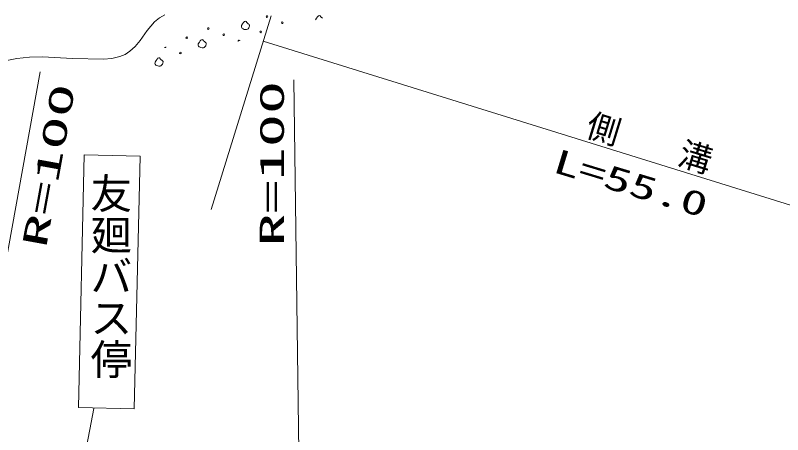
# Model space of a CAD drawing. Units: millimetres, scale not verified. Extents: x 69658 to 709658, y 3642 to 363642.
# Drawn here: x 398256 to 444486, y 288438 to 313696 of the extents above; entities that cross this region are included whole.
import ezdxf
from ezdxf.enums import TextEntityAlignment as Align

# ---------------------------------------------------------------- set-up
doc = ezdxf.new("R2010")
doc.units = ezdxf.units.MM
doc.header["$LTSCALE"] = 1000
doc.layers.add('S-BGD', color=1, linetype='Continuous', lineweight=13)
doc.layers.add('S-BGD-HTXT', color=6, linetype='Continuous', lineweight=13)
doc.styles.add('@ＭＳ ゴシック', font='')
doc.styles.add('ＭＳ ゴシック', font='')
doc.styles.get('@ＭＳ ゴシック').set_extended_font_data('@MS Gothic')
doc.styles.get('ＭＳ ゴシック').set_extended_font_data('MS Gothic')

msp = doc.modelspace()

# ---------------------------------------------------------------- linework, layer by layer
at = {"layer": 'S-BGD'}
for p, q in [((406647, 313312), (406933, 313542)), ((406933, 313542), (407259, 313725)), ((416343, 313425), (416410, 313522)), ((416410, 313522), (416462, 313608)), ((416462, 313608), (416494, 313655)), ((416494, 313655), (416528, 313674)), ((416528, 313674), (416568, 313685)), ((416568, 313685), (416614, 313676)), ((416614, 313676), (416666, 313613)), ((416666, 313613), (416707, 313570)), ((416707, 313570), (416743, 313541)), ((416743, 313541), (416757, 313532)), ((406191, 312775), (406647, 313312)), ((411873, 312999), (411884, 313077)), ((411895, 312946), (411873, 312999)), ((411884, 313077), (411952, 313175)), ((411952, 313175), (412004, 313261)), ((412004, 313261), (412035, 313308)), ((412035, 313308), (412069, 313326)), ((412069, 313326), (412109, 313338)), ((412109, 313338), (412155, 313329)), ((412155, 313329), (412208, 313265)), ((412208, 313265), (412249, 313223)), ((412249, 313223), (412284, 313193)), ((412284, 313193), (412323, 313170)), ((412323, 313170), (412350, 313134)), ((412347, 313007), (412328, 312951)), ((412357, 313042), (412347, 313007)), ((412350, 313134), (412364, 313110)), ((412365, 313075), (412357, 313042)), ((412364, 313110), (412365, 313075)), ((405768, 312180), (406191, 312775)), ((411930, 312905), (411895, 312946)), ((411989, 312878), (411930, 312905)), ((412044, 312853), (411989, 312878)), ((412111, 312836), (412044, 312853)), ((412190, 312837), (412111, 312836)), ((412234, 312856), (412190, 312837)), ((412280, 312890), (412234, 312856)), ((412328, 312951), (412280, 312890)), ((405478, 311827), (405768, 312180)), ((409279, 311977), (409346, 312075)), ((409346, 312075), (409398, 312160)), ((409398, 312160), (409430, 312208)), ((409430, 312208), (409464, 312226)), ((409464, 312226), (409504, 312238)), ((409504, 312238), (409550, 312229)), ((409550, 312229), (409602, 312165)), ((409602, 312165), (409643, 312123)), ((409643, 312123), (409679, 312093)), ((409679, 312093), (409717, 312070)), ((409717, 312070), (409744, 312034)), ((405161, 311534), (405478, 311827)), ((409267, 311899), (409279, 311977)), ((409289, 311846), (409267, 311899)), ((409324, 311805), (409289, 311846)), ((409383, 311778), (409324, 311805)), ((409438, 311753), (409383, 311778)), ((409505, 311736), (409438, 311753)), ((409585, 311737), (409505, 311736)), ((409629, 311756), (409585, 311737)), ((409674, 311790), (409629, 311756)), ((409723, 311851), (409674, 311790)), ((409741, 311906), (409723, 311851)), ((409751, 311942), (409741, 311906)), ((409744, 312034), (409759, 312010)), ((409760, 311975), (409751, 311942)), ((409759, 312010), (409760, 311975)), ((398351, 311091), (399117, 311171)), ((399117, 311171), (399896, 311192)), ((399896, 311192), (401708, 311094)), ((404060, 311106), (404551, 311217)), ((404551, 311217), (404867, 311347)), ((404867, 311347), (405161, 311534)), ((406824, 311107), (406858, 311126)), ((406858, 311126), (406898, 311137)), ((406898, 311137), (406944, 311128)), ((406944, 311128), (406996, 311065)), ((396932, 310816), (398351, 311091)), ((401708, 311094), (403560, 311056)), ((403560, 311056), (404060, 311106)), ((406661, 310799), (406673, 310877)), ((406684, 310746), (406661, 310799)), ((406673, 310877), (406740, 310975)), ((406718, 310705), (406684, 310746)), ((406777, 310678), (406718, 310705)), ((406740, 310975), (406792, 311060)), ((406833, 310653), (406777, 310678)), ((406792, 311060), (406824, 311107)), ((406996, 311065), (407037, 311023)), ((407068, 310690), (407023, 310656)), ((407037, 311023), (407073, 310993)), ((407117, 310751), (407068, 310690)), ((407073, 310993), (407111, 310970)), ((407111, 310970), (407139, 310934)), ((407136, 310806), (407117, 310751)), ((407145, 310842), (407136, 310806)), ((407139, 310934), (407153, 310910)), ((407154, 310875), (407145, 310842)), ((407153, 310910), (407154, 310875)), ((406899, 310636), (406833, 310653)), ((406979, 310637), (406899, 310636)), ((407023, 310656), (406979, 310637)), ((402059, 290065), (402408, 305288)), ((402408, 305288), (405768, 305211)), ((405768, 305211), (405419, 289988)), ((398868, 268926), (402989, 290013)), ((405419, 289988), (402059, 290065))]:
    msp.add_line(p, q, dxfattribs=at)
for centre in [(413414, 313624), (414340, 313248), (409882, 312900), (410808, 312524), (413037, 312698), (408579, 312350), (408202, 311424)]:
    msp.add_circle(centre, 49.8, dxfattribs=at)
for centre, start, end in [((411735, 312147), 10.5313, 200.391), ((407276, 311800), 231.9696, 9.9584)]:
    msp.add_arc(centre, 49.8, start, end, dxfattribs=at)
at = {"layer": 'S-BGD-HTXT'}
for p, q in [((413669, 313659), (410046, 302002)), ((462469, 296816), (413194, 312132)), ((399757, 310292), (391897, 266945)), ((415027, 309807), (415661, 263934))]:
    msp.add_line(p, q, dxfattribs=at)

# ---------------------------------------------------------------- texts
at = {"layer": 'S-BGD', "style": '@ＭＳ ゴシック'}
msp.add_text('友廻バス停', height=1833, rotation=270, dxfattribs=at).set_placement((402539, 304246), align=Align.BOTTOM_LEFT)
at = {"layer": 'S-BGD-HTXT', "style": 'ＭＳ ゴシック'}
for s, rotation, width, p in [('R=100', 79.7, 2, (400532, 299534)), ('R=100', 90, 2, (414879, 299773)), ('L=55.0', 343.1, 1.6, (430419, 303860))]:
    msp.add_text(s, height=1466, rotation=rotation, dxfattribs=dict(at, width=width)).set_placement(p, align=Align.BOTTOM_LEFT)
at = {"layer": 'S-BGD-HTXT', "insert": (432484, 306300), "char_height": 1466, "attachment_point": 7, "rotation": 342.9, "style": 'ＭＳ ゴシック'}
msp.add_mtext('\\T2.9;側溝', dxfattribs=at)

doc.saveas('drawing.dxf')
